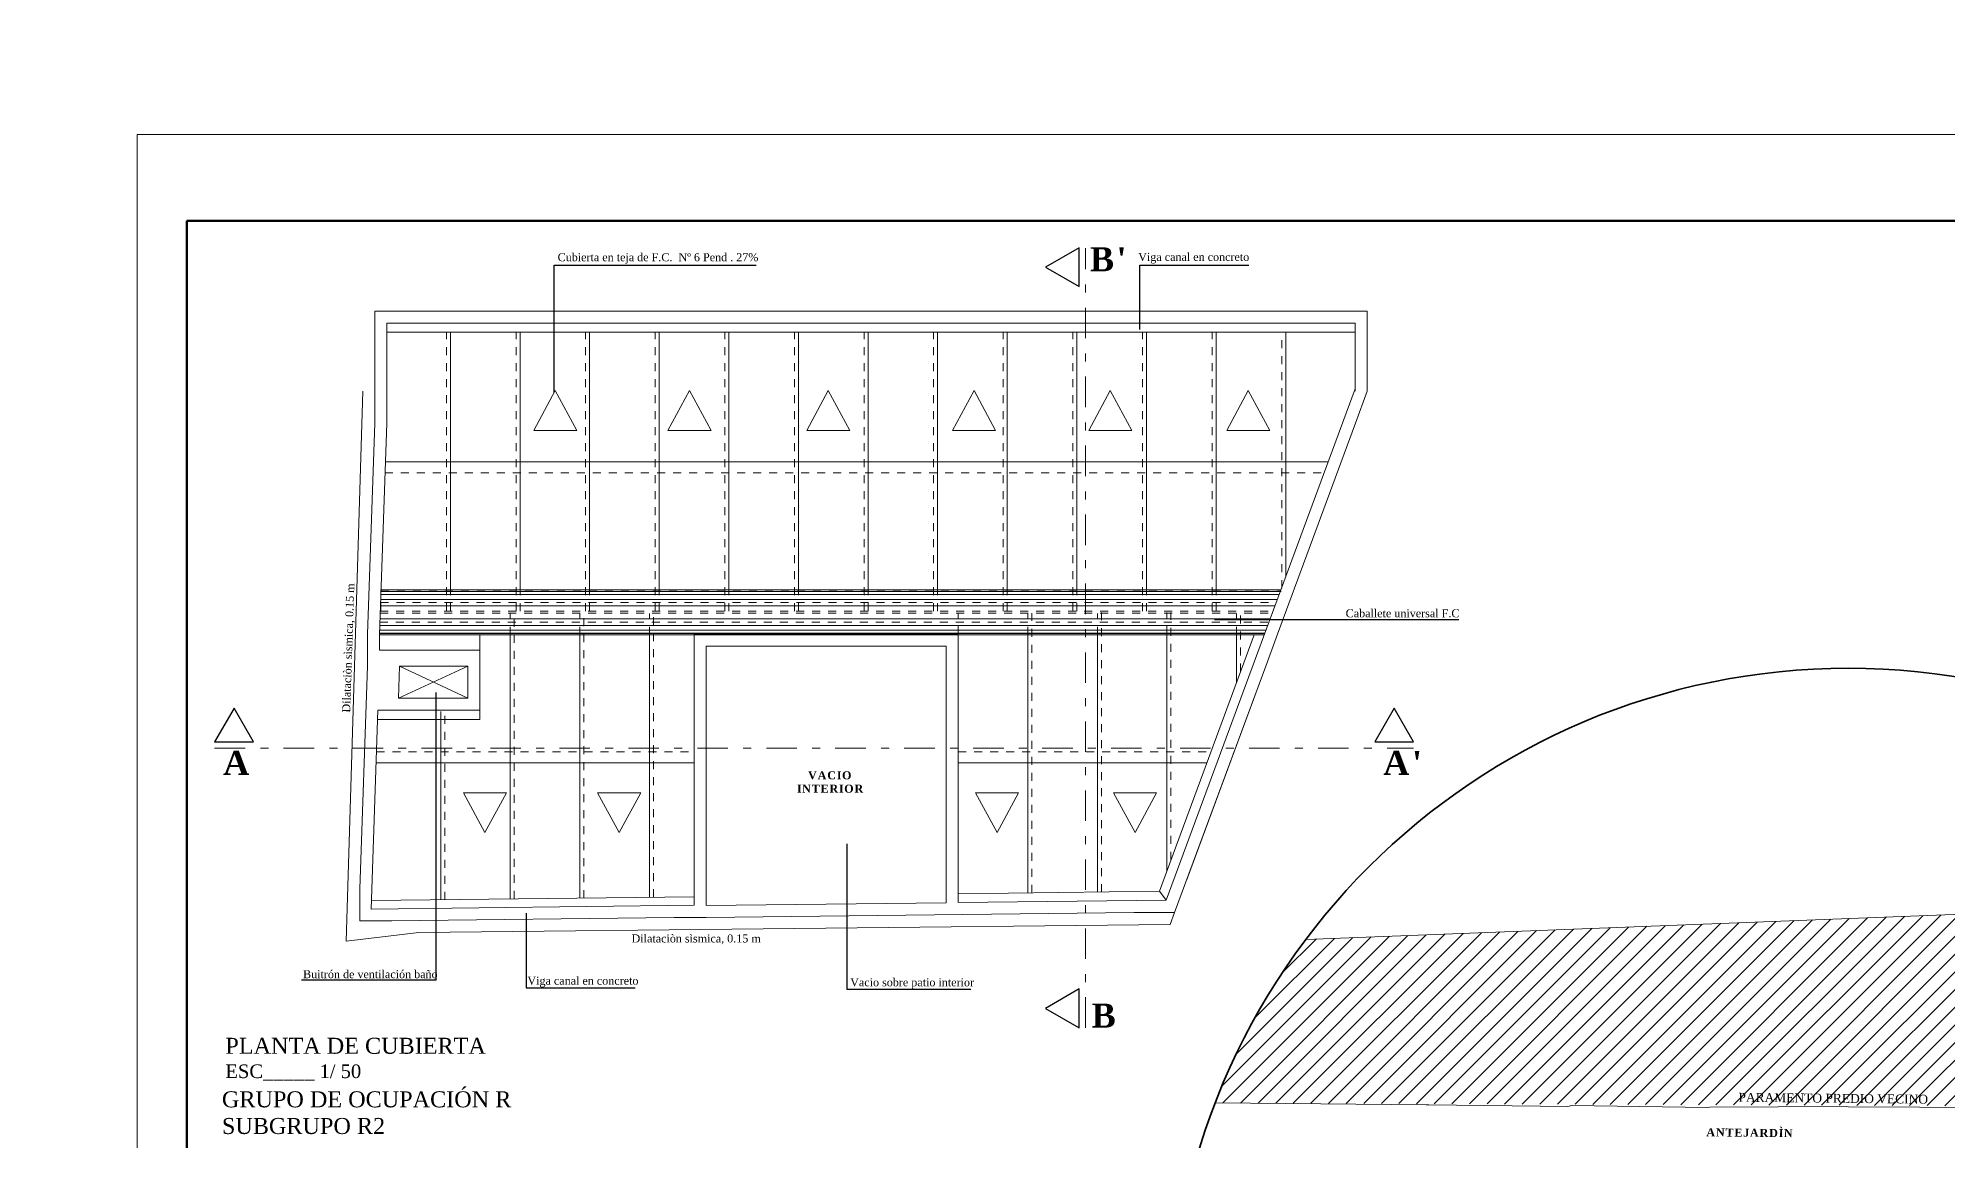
# Model space of a CAD drawing. Header units: inches. Extents: x 2908 to 3459, y -3172 to -55.
# Drawn here: x 3271.47 to 3295.34, y -272.56 to -258.77 of the extents above; entities that cross this region are included whole.
import ezdxf

# ---------------------------------------------------------------- set-up
doc = ezdxf.new("R2010")
doc.units = ezdxf.units.IN
doc.header["$MEASUREMENT"] = 0
doc.linetypes.add('ACAD_ISO03W100', pattern=[30, 12, -18])
doc.linetypes.add('DASHDOT', pattern=[25.4, 12.7, -6.35, 0, -6.35])
doc.layers.add('BORDER', color=1, linetype='Continuous')
doc.layers.add('TEXTO', color=4, linetype='Continuous')
for name, color, linetype, lineweight in [('Capa2', 1, 'Continuous', 25), ('COLUMNAS', 1, 'Continuous', 35), ('COTA', 1, 'Continuous', 9), ('E-EJES', 1, 'DASHDOT', 5), ('LINEAS DE PROYECCIÒN', 74, 'ACAD_ISO03W100', 18), ('muros bajitos', 4, 'Continuous', 15), ('Márgen', 7, 'Continuous', 80), ('PISO', 33, 'Continuous', 18)]:
    doc.layers.add(name, color=color, linetype=linetype, lineweight=lineweight)
doc.styles.add('CONSTRUCTORA', font='times.ttf', dxfattribs={"height": 0.3})

# ---------------------------------------------------------------- blocks, each defined once
blk = doc.blocks.new('caballete en planta')
at = {"layer": 'PISO', "linetype": 'Continuous'}
for p, q in [((3283.932, -259.434), (3283.932, -270.496)), ((3283.952, -259.435), (3283.952, -270.496)), ((3283.992, -259.436), (3283.992, -270.518)), ((3284.052, -259.438), (3284.052, -270.54)), ((3284.132, -259.441), (3284.132, -270.57)), ((3284.297, -259.447), (3284.297, -270.631)), ((3284.377, -259.45), (3284.377, -270.66)), ((3284.437, -259.452), (3284.437, -270.682)), ((3284.477, -259.453), (3284.477, -270.705)), ((3284.497, -259.454), (3284.497, -270.705))]:
    blk.add_line(p, q, dxfattribs=at)

msp = doc.modelspace()

# ---------------------------------------------------------------- hatches: boundary and pattern name
at = {"layer": 'PISO'}
h = msp.add_hatch(dxfattribs=at)
h.set_pattern_fill('ANSI31', color=256, scale=1.25, style=0)
h.set_pattern_definition([(45, (10.27682, 24.35081), (-0.1104854346, 0.1104854346), [])])
h.paths.add_polyline_path([(3301.156, -270.426), (3300.782, -269.909), (3300.47, -269.532), (3287.316, -270.039, 0.007893), (3287.159, -270.256), (3287.027, -270.45), (3286.856, -270.72), (3286.585, -271.199), (3286.378, -271.622), (3286.186, -272.082), (3297.624, -272.126), (3297.596, -271.801), (3299.365, -271.807), (3299.364, -272.131), (3301.102, -272.167), (3301.103, -273.357), (3302.399, -273.389), (3302.324, -273.065), (3302.237, -272.745), (3302.127, -272.396), (3301.956, -271.937), (3301.746, -271.463), (3301.456, -270.912)])
h.paths.add_polyline_path([(3292.539, -271.926), (3294.901, -271.951), (3294.899, -272.12), (3292.537, -272.095)], flags=24)

# ---------------------------------------------------------------- linework, layer by layer
at = {"layer": 'BORDER'}
for p, q in [((3277.923, -263.201), (3277.923, -261.611)), ((3285.242, -262.413), (3285.242, -261.611)), ((3286.176, -266.038), (3289.228, -266.038)), ((3281.58, -268.843, -86.184), (3281.58, -270.66, -86.184)), ((3277.571, -269.709, -86.184), (3277.571, -270.645, -86.184))]:
    msp.add_line(p, q, dxfattribs=at)
at = {"layer": 'Capa2'}
for p, q in [((3277.923, -261.611), (3280.446, -261.611)), ((3285.242, -261.611), (3286.605, -261.611)), ((3276.445, -270.549, -86.184), (3276.445, -266.95, -86.184)), ((3276.445, -270.549, -86.184), (3274.763, -270.549, -86.184)), ((3277.571, -270.645, -86.184), (3278.934, -270.645, -86.184)), ((3281.58, -270.66, -86.184), (3283.13, -270.66, -86.184))]:
    msp.add_line(p, q, dxfattribs=at)
for points in [[(3284.063, -261.635), (3284.483, -261.877), (3284.483, -261.392)], [(3284.063, -270.901), (3284.483, -271.143), (3284.483, -270.658)]]:
    msp.add_lwpolyline(points, close=True, dxfattribs=at)
at = {"layer": 'Capa2', "elevation": -7.182}
for points in [[(3273.92, -267.148), (3273.678, -267.568), (3274.163, -267.568)], [(3288.421, -267.148), (3288.178, -267.568), (3288.663, -267.568)]]:
    msp.add_lwpolyline(points, close=True, dxfattribs=at)
at = {"layer": 'COLUMNAS'}
msp.add_circle((3294.099, -275.129, 1.283), 8.48, dxfattribs=at)
at = {"layer": 'COTA'}
msp.add_lwpolyline([(3272.711, -284.978), (3272.711, -259.978), (3307.711, -259.978), (3307.711, -284.978), (3272.711, -284.978)], close=True, dxfattribs=at)
at = {"layer": 'E-EJES', "ltscale": 0.03}
for p, q in [((3284.561, -271.143), (3284.561, -261.396)), ((3273.678, -267.646, -7.182), (3288.663, -267.646, -7.182))]:
    msp.add_line(p, q, dxfattribs=at)
at = {"layer": 'LINEAS DE PROYECCIÒN', "ltscale": 0.003}
for p, q in [((3276.575, -265.936), (3276.575, -262.449)), ((3277.445, -265.936), (3277.445, -262.449)), ((3278.315, -265.936), (3278.315, -262.449)), ((3279.185, -265.936), (3279.185, -262.449)), ((3280.055, -265.936), (3280.055, -262.449)), ((3280.925, -265.936), (3280.925, -262.449)), ((3281.795, -265.936), (3281.795, -262.449)), ((3282.665, -265.936), (3282.665, -262.449)), ((3283.535, -265.936), (3283.535, -262.449)), ((3284.405, -265.936), (3284.405, -262.449)), ((3285.275, -265.936), (3285.275, -262.449)), ((3286.145, -265.936), (3286.145, -262.449)), ((3287.015, -265.646), (3287.015, -262.449)), ((3275.807, -264.205), (3287.548, -264.205)), ((3275.751, -265.825), (3286.949, -265.825)), ((3275.755, -265.936), (3275.755, -265.667)), ((3275.756, -265.687), (3287, -265.687)), ((3276.625, -265.936), (3276.625, -265.667)), ((3277.495, -265.936), (3277.495, -265.667)), ((3278.365, -265.936), (3278.365, -265.667)), ((3279.235, -265.936), (3279.235, -265.667)), ((3280.105, -265.936), (3280.105, -265.667)), ((3280.975, -265.936), (3280.975, -265.667)), ((3281.845, -265.936), (3281.845, -265.667)), ((3282.715, -265.936), (3282.715, -265.667)), ((3283.585, -265.936), (3283.585, -265.667)), ((3284.455, -265.936), (3284.455, -265.667)), ((3285.325, -265.936), (3285.325, -265.667)), ((3286.195, -265.936), (3286.195, -265.667)), ((3275.743, -266.072), (3286.858, -266.072)), ((3275.747, -265.936), (3286.908, -265.936)), ((3275.747, -265.962), (3286.899, -265.962)), ((3277.373, -266.232), (3277.373, -265.963)), ((3277.423, -269.532), (3277.423, -265.962)), ((3278.243, -266.232), (3278.243, -265.963)), ((3278.293, -269.522), (3278.293, -265.962)), ((3279.113, -266.232), (3279.113, -265.963)), ((3279.163, -269.511), (3279.163, -265.962)), ((3282.971, -266.221), (3282.971, -265.962)), ((3283.841, -266.232), (3283.841, -265.963)), ((3283.891, -269.456), (3283.891, -265.962)), ((3284.711, -266.232), (3284.711, -265.963)), ((3284.761, -269.446), (3284.761, -265.951)), ((3285.581, -266.221), (3285.581, -265.952)), ((3285.631, -269.044), (3285.631, -265.951)), ((3286.451, -266.232), (3286.451, -265.963)), ((3286.501, -266.691), (3286.501, -265.962)), ((3276.503, -267.291), (3276.503, -267.171)), ((3276.553, -269.542), (3276.553, -267.171)), ((3275.701, -267.692), (3279.671, -267.692)), ((3282.971, -267.692), (3286.131, -267.692))]:
    msp.add_line(p, q, dxfattribs=at)
at = {"layer": 'muros bajitos'}
for p, q in [((3275.679, -263.185), (3275.679, -262.185)), ((3275.679, -262.185), (3288.085, -262.185)), ((3288.085, -263.185), (3288.085, -262.185)), ((3275.829, -263.185), (3275.829, -262.335)), ((3275.829, -262.335), (3287.935, -262.335)), ((3287.935, -263.185), (3287.935, -262.335)), ((3275.322, -270.06), (3275.529, -263.185)), ((3275.322, -270.06), (3275.529, -263.185)), ((3275.679, -263.185), (3275.679, -263.585)), ((3275.679, -263.185), (3275.679, -263.585)), ((3275.829, -263.585), (3275.829, -263.185)), ((3287.935, -263.158), (3285.573, -269.546)), ((3288.085, -263.185), (3287.937, -263.585)), ((3288.085, -263.185), (3287.937, -263.585)), ((3275.587, -266.221), (3275.679, -263.585)), ((3275.737, -266.226), (3275.829, -263.585)), ((3287.937, -263.585), (3286.963, -266.221)), ((3287.937, -263.585), (3286.963, -266.221)), ((3275.587, -266.621), (3275.587, -266.221)), ((3275.737, -266.421), (3275.737, -266.226)), ((3276.992, -266.421), (3276.992, -266.232)), ((3279.671, -269.611), (3279.671, -266.221)), ((3279.671, -266.221), (3282.821, -266.221)), ((3279.821, -269.614), (3279.821, -266.371)), ((3279.821, -266.371), (3282.821, -266.371)), ((3282.821, -266.221), (3282.971, -266.221)), ((3282.821, -269.579), (3282.821, -266.371)), ((3282.821, -269.579), (3282.821, -266.371)), ((3282.971, -269.577), (3282.971, -266.221)), ((3282.971, -269.577), (3282.971, -266.221)), ((3286.963, -266.221), (3286.815, -266.621)), ((3286.963, -266.221), (3286.815, -266.621)), ((3275.737, -266.421), (3276.992, -266.421)), ((3276.992, -266.421), (3276.992, -267.291)), ((3275.492, -269.406), (3275.587, -266.621)), ((3275.974, -267.021), (3276.842, -266.621)), ((3275.974, -267.021), (3275.988, -266.621)), ((3275.988, -266.621), (3276.842, -266.621)), ((3275.988, -266.621), (3276.842, -267.021)), ((3276.842, -266.621), (3276.842, -267.021)), ((3276.842, -267.021), (3276.842, -266.621)), ((3286.815, -266.621), (3285.676, -269.701)), ((3286.815, -266.621), (3285.824, -269.301)), ((3276.842, -267.021), (3275.974, -267.021)), ((3275.633, -269.659), (3275.719, -267.171)), ((3275.719, -267.171), (3276.992, -267.171)), ((3275.719, -267.291), (3276.992, -267.291)), ((3275.492, -269.406), (3275.492, -269.806)), ((3279.671, -269.611), (3275.633, -269.659)), ((3282.821, -269.579), (3279.821, -269.614)), ((3285.171, -269.701), (3279.821, -269.764)), ((3285.573, -269.546), (3282.971, -269.577)), ((3285.676, -269.701), (3285.171, -269.701)), ((3285.676, -269.701), (3285.171, -269.701)), ((3285.676, -269.701), (3285.246, -269.701)), ((3285.62, -269.852), (3285.676, -269.701)), ((3276.232, -269.952), (3275.322, -270.06)), ((3276.232, -269.952), (3275.322, -270.06)), ((3275.492, -269.806), (3275.892, -269.806)), ((3279.421, -269.764), (3275.892, -269.806)), ((3285.62, -269.852), (3276.232, -269.952)), ((3279.421, -269.764), (3279.821, -269.764))]:
    msp.add_line(p, q, dxfattribs=at)
at = {"layer": 'Márgen'}
for p, q in [((3306.806, -261.056), (3273.332, -261.056)), ((3273.332, -261.056), (3273.332, -284.458))]:
    msp.add_line(p, q, dxfattribs=at)
at = {"layer": 'PISO', "linetype": 'Continuous'}
for p, q in [((3275.829, -262.449), (3287.935, -262.449)), ((3276.625, -265.667), (3276.625, -262.449)), ((3277.495, -265.667), (3277.495, -262.449)), ((3278.365, -265.667), (3278.365, -262.449)), ((3279.235, -265.667), (3279.235, -262.449)), ((3280.105, -265.667), (3280.105, -262.449)), ((3280.975, -265.667), (3280.975, -262.449)), ((3281.845, -265.667), (3281.845, -262.449)), ((3282.715, -265.667), (3282.715, -262.449)), ((3283.585, -265.667), (3283.585, -262.449)), ((3284.455, -265.667), (3284.455, -262.449)), ((3285.325, -265.667), (3285.325, -262.449)), ((3286.195, -265.667), (3286.195, -262.449)), ((3287.065, -265.511), (3287.065, -262.449)), ((3277.667, -263.675), (3277.936, -263.176)), ((3277.936, -263.176), (3278.205, -263.675)), ((3279.344, -263.675), (3279.613, -263.176)), ((3279.613, -263.176), (3279.882, -263.675)), ((3281.078, -263.675), (3281.347, -263.176)), ((3281.347, -263.176), (3281.616, -263.675)), ((3282.902, -263.675), (3283.171, -263.176)), ((3283.171, -263.176), (3283.44, -263.675)), ((3284.603, -263.675), (3284.872, -263.176)), ((3284.872, -263.176), (3285.141, -263.675)), ((3286.329, -263.675), (3286.598, -263.176)), ((3286.598, -263.176), (3286.866, -263.675)), ((3277.667, -263.675), (3278.205, -263.675)), ((3279.344, -263.675), (3279.882, -263.675)), ((3281.078, -263.675), (3281.616, -263.675)), ((3282.902, -263.675), (3283.44, -263.675)), ((3284.603, -263.675), (3285.141, -263.675)), ((3286.329, -263.675), (3286.866, -263.675)), ((3275.812, -264.068), (3287.599, -264.068)), ((3275.738, -266.21), (3286.807, -266.21)), ((3277.373, -269.532), (3277.373, -266.232)), ((3278.243, -269.522), (3278.243, -266.232)), ((3279.113, -269.512), (3279.113, -266.232)), ((3283.841, -269.457), (3283.841, -266.221)), ((3284.711, -269.446), (3284.711, -266.211)), ((3286.671, -266.232), (3285.486, -269.437)), ((3285.581, -269.179), (3285.581, -266.21)), ((3286.451, -266.826), (3286.451, -266.221)), ((3276.503, -269.542), (3276.503, -267.291)), ((3275.696, -267.829), (3279.671, -267.829)), ((3282.971, -267.829), (3286.08, -267.829)), ((3276.788, -268.205), (3277.326, -268.205)), ((3276.788, -268.205), (3277.057, -268.703)), ((3277.057, -268.703), (3277.326, -268.205)), ((3278.465, -268.205), (3279.003, -268.205)), ((3278.465, -268.205), (3278.734, -268.703)), ((3278.734, -268.703), (3279.003, -268.205)), ((3283.188, -268.205), (3283.726, -268.205)), ((3283.188, -268.205), (3283.457, -268.703)), ((3283.457, -268.703), (3283.726, -268.205)), ((3284.914, -268.205), (3285.452, -268.205)), ((3284.914, -268.205), (3285.183, -268.703)), ((3285.183, -268.703), (3285.452, -268.205)), ((3285.486, -269.437), (3282.971, -269.467)), ((3285.573, -269.546), (3285.486, -269.437)), ((3279.671, -269.505), (3275.637, -269.553))]:
    msp.add_line(p, q, dxfattribs=at)
at = {"layer": 'PISO'}
msp.add_line((3287.316, -270.039, -2.415), (3300.47, -269.532, -2.311), dxfattribs=at)
at = {"layer": 'PISO', "elevation": -0.553, "flags": 128}
msp.add_lwpolyline([(3301.102, -272.167), (3299.364, -272.131), (3299.325, -271.807), (3297.596, -271.801), (3297.624, -272.126), (3295.873, -272.141), (3294.1, -272.129), (3294.073, -272.126), (3292.366, -272.137), (3292.342, -272.14), (3290.643, -272.113), (3290.593, -272.126), (3288.854, -272.108), (3288.82, -272.105), (3286.186, -272.082)], dxfattribs=at)

# ---------------------------------------------------------------- block references
at = {"layer": 'COTA', "rotation": 90}
msp.add_blockref('caballete en planta', (3016.303, -3550.165), dxfattribs=at)

# ---------------------------------------------------------------- texts
at = {"layer": 'muros bajitos', "style": 'CONSTRUCTORA'}
msp.add_text('Dilataciòn sìsmica, 0.15 m', height=0.1, rotation=359.9944, dxfattribs=at).set_placement((3278.889, -270.076, 1.031))
at = {"layer": 'TEXTO', "style": 'CONSTRUCTORA'}
for s, rotation, p in [('Cubierta en teja de F.C.  Nº 6 Pend . 27%%%', 0.0038, (3277.965, -261.561)), ('Viga canal en concreto', 0.0038, (3285.222, -261.557)), ('Dilataciòn sìsmica, 0.15 m', 88.0994, (3275.371, -267.204)), ('Caballete universal F.C', 0.0038, (3287.815, -266.012)), ('Buitrón de ventilación baño', 0.0038, (3274.783, -270.523, -86.184)), ('Viga canal en concreto', 359.9962, (3277.587, -270.604, -86.184)), ('Vacio sobre patio interior', 359.9962, (3281.622, -270.624, -86.184))]:
    msp.add_text(s, height=0.1, rotation=rotation, dxfattribs=at).set_placement(p)
at = {"layer": 'TEXTO', "attachment_point": 1, "style": 'CONSTRUCTORA'}
for s, insert, char_height, width in [("{\\fTimes New Roman|b1|i0|c0|p18;\\T1.1;B'}", (3284.618, -261.386), 0.3, 7.08828), ('{\\fTimes New Roman|b1|i0|c0|p18;\\T1.1;A}', (3273.784, -267.682, -7.182), 0.3, 7.08828), ("{\\fTimes New Roman|b1|i0|c0|p18;\\T1.1;A'}", (3288.284, -267.682, -7.182), 0.3, 7.08828), ('\\pi0.92224;{\\fTimes New Roman|b1|i0|c0|p18;\\T1.1;VACIO  \\P\\pi0.78293;INTERIOR}', (3280.173, -267.937, -86.184), 0.1, 2.36276), ('{\\fTimes New Roman|b1|i0|c0|p18;\\T1.1;B}', (3284.639, -270.84), 0.3, 7.08828)]:
    msp.add_mtext(s, dxfattribs=dict(at, insert=insert, char_height=char_height, width=width))
at = {"layer": 'TEXTO', "char_height": 0.17, "attachment_point": 1, "style": 'CONSTRUCTORA'}
for s, insert in [('\\A1;{\\H1.1765x;PLANTA DE CUBIERTA\\P\\H0.85x;ESC_____ 1/ 50\\P  }', (3273.812, -271.268)), ('\\A1;{\\H1.1765x;GRUPO DE OCUPACIÓN R\\PSUBGRUPO R2\\H0.85x; }', (3273.769, -271.937))]:
    msp.add_mtext_dynamic_manual_height_columns(s, width=7.10696, gutter_width=1.25, heights=[0], dxfattribs=dict(at, insert=insert))
at = {"layer": 'TEXTO', "attachment_point": 1, "style": 'CONSTRUCTORA'}
for s, insert, char_height, width, rotation in [('\\pi0.15965;PARAMENTO PREDIO VECINO', (3292.566, -271.954), 0.11115, 2.62623, 359.3966), ('{\\fTimes New Roman|b1|i0|c0|p18;\\T1.1;ANTEJARDÌN}', (3292.324, -272.399), 0.1, 2.36276, 359.3865)]:
    msp.add_mtext(s, dxfattribs=dict(at, insert=insert, char_height=char_height, width=width, rotation=rotation))

doc.saveas('drawing.dxf')
